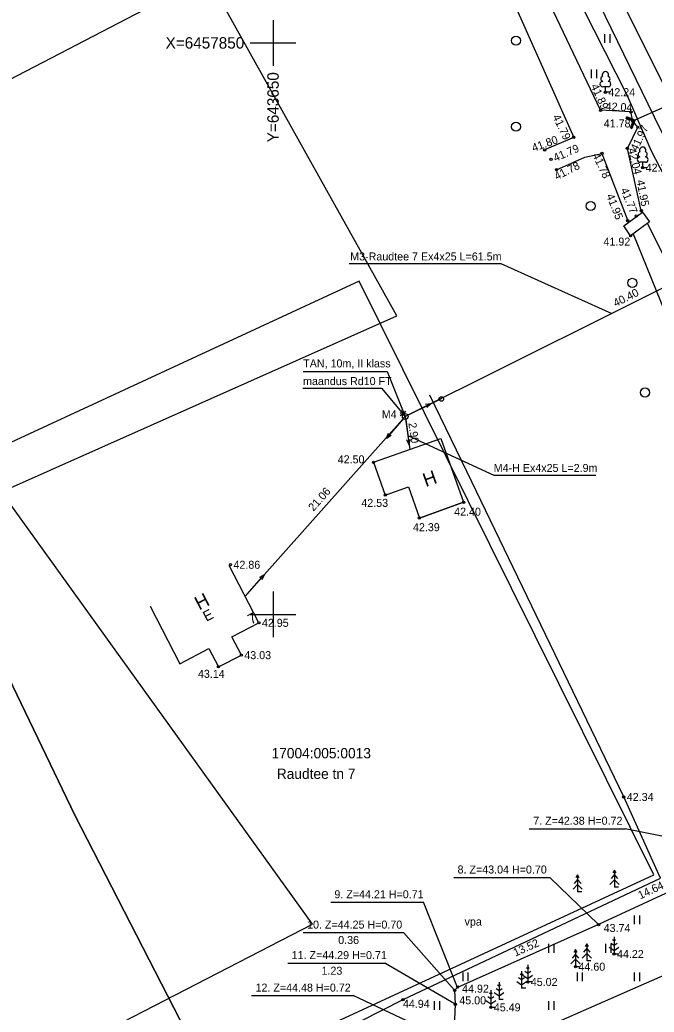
# Model space of a CAD drawing. Extents: x 642747 to 644424, y 6457048 to 6458238.
# Drawn here: x 643627.8 to 643683.4, y 6457765.2 to 6457852 of the extents above; entities that cross this region are included whole.
import ezdxf

# ---------------------------------------------------------------- set-up
doc = ezdxf.new("R2010")
doc.units = 0
for name, color, linetype in [('ABIJOONIS', 7, 'Continuous'), ('AED', 7, 'Continuous'), ('HALJASTUS', 7, 'Continuous'), ('HOONE', 7, 'Continuous'), ('JOONSIDE', 7, 'Continuous'), ('KOORDPUNKT', 7, 'Continuous'), ('KORGUS', 7, 'Continuous'), ('MOOTMPUNKT', 7, 'Continuous'), ('MOOTPIIR', 7, 'Continuous'), ('MPKAABEL', 7, 'Continuous'), ('MPOHULIIN', 7, 'Continuous'), ('PIIR', 7, 'Continuous'), ('POST', 7, 'Continuous'), ('PUU', 7, 'Continuous'), ('RAJATIS', 7, 'Continuous'), ('SITRASS', 7, 'Continuous'), ('TEE', 7, 'Continuous'), ('TRUUP', 7, 'Continuous'), ('VEEKOGU', 7, 'Continuous'), ('VORK', 7, 'Continuous')]:
    doc.layers.add(name, color=color, linetype=linetype)

msp = doc.modelspace()

# ---------------------------------------------------------------- linework, layer by layer
at = {"layer": 'ABIJOONIS'}
for points in [[(643656.676, 6457830.699), (643669.935, 6457830.699), (643679.653, 6457826.321)], [(643652.625, 6457821.257), (643659.999, 6457821.257), (643661.575, 6457817.309)], [(643652.613, 6457819.791), (643659.484, 6457819.791), (643661.575, 6457817.309)], [(643661.806, 6457815.643), (643669.314, 6457812.191), (643678.264, 6457812.191)]]:
    msp.add_lwpolyline(points, dxfattribs=at)
at = {"layer": 'AED'}
for points in [[(643666.986, 6457812.437), (643663.733, 6457819.18)], [(643643.042, 6457761.587), (643644.659, 6457758.249), (643657.651, 6457764.39), (643661.383, 6457766.294), (643683.905, 6457776.916), (643680.698, 6457784.02), (643666.986, 6457812.437)]]:
    msp.add_lwpolyline(points, dxfattribs=at)
at = {"layer": 'HALJASTUS'}
for p, q in [((643679.016, 6457850.77), (643679.016, 6457850.009)), ((643679.472, 6457850.77), (643679.472, 6457850.009)), ((643677.843, 6457847.673), (643677.843, 6457846.912)), ((643678.298, 6457847.673), (643678.298, 6457846.912)), ((643681.608, 6457773.657), (643681.608, 6457772.896)), ((643682.063, 6457773.657), (643682.063, 6457772.896)), ((643674.108, 6457771.157), (643674.108, 6457770.396)), ((643674.563, 6457771.157), (643674.563, 6457770.396)), ((643679.108, 6457771.157), (643679.108, 6457770.396)), ((643679.563, 6457771.157), (643679.563, 6457770.396)), ((643666.608, 6457768.657), (643666.608, 6457767.896)), ((643667.063, 6457768.657), (643667.063, 6457767.896)), ((643676.608, 6457768.657), (643676.608, 6457767.896)), ((643677.063, 6457768.657), (643677.063, 6457767.896)), ((643681.608, 6457768.657), (643681.608, 6457767.896)), ((643682.063, 6457768.657), (643682.063, 6457767.896)), ((643664.108, 6457766.157), (643664.108, 6457765.396)), ((643664.563, 6457766.157), (643664.563, 6457765.396)), ((643674.108, 6457766.157), (643674.108, 6457765.396)), ((643674.563, 6457766.157), (643674.563, 6457765.396))]:
    msp.add_line(p, q, dxfattribs=at)
for centre in [(643671.271, 6457850.197), (643671.271, 6457842.664), (643677.797, 6457835.73), (643681.443, 6457829), (643682.559, 6457819.411)]:
    msp.add_circle(centre, 0.4, dxfattribs=at)
at = {"layer": 'HOONE'}
for points in [[(643658.794, 6457813.308), (643664.696, 6457815.398), (643666.679, 6457809.8)], [(643658.794, 6457813.308), (643659.828, 6457810.43), (643661.846, 6457811.144), (643662.808, 6457808.429), (643666.679, 6457809.8), (643662.808, 6457808.429)], [(643639.247, 6457800.702), (643641.846, 6457795.678), (643644.397, 6457796.997), (643645.219, 6457795.409), (643647.228, 6457796.429), (643646.399, 6457798.032), (643648.768, 6457799.257), (643646.169, 6457804.282)]]:
    msp.add_lwpolyline(points, dxfattribs=at)
at = {"layer": 'KOORDPUNKT'}
for p, q in [((643672.424, 6457781.241), (643680.823, 6457781.241)), ((643691.781, 6457779.012), (643680.823, 6457781.241)), ((643665.835, 6457776.974), (643674.235, 6457776.974)), ((643678.498, 6457772.852), (643674.235, 6457776.974)), ((643655.056, 6457774.808), (643663.175, 6457774.808)), ((643666.143, 6457767.362), (643663.175, 6457774.808)), ((643652.632, 6457772.154), (643661.416, 6457772.154)), ((643665.89, 6457767.103), (643661.416, 6457772.154)), ((643651.283, 6457769.487), (643659.787, 6457769.487)), ((643665.952, 6457765.877), (643659.787, 6457769.487)), ((643648.12, 6457766.64), (643657.01, 6457766.64)), ((643665.784, 6457762.532), (643657.01, 6457766.64))]:
    msp.add_line(p, q, dxfattribs=at)
for points in [[(643678.498, 6457772.852), (643678.498, 6457772.852), (643678.498, 6457772.852)], [(643665.89, 6457767.103), (643665.89, 6457767.103), (643665.89, 6457767.103)], [(643666.143, 6457767.362), (643666.143, 6457767.362), (643666.143, 6457767.362)], [(643665.952, 6457765.877), (643665.952, 6457765.877), (643665.952, 6457765.877)]]:
    msp.add_lwpolyline(points, dxfattribs=at)
at = {"layer": 'KORGUS'}
for centre in [(643679.089, 6457845.685), (643678.667, 6457844.099), (643681.32, 6457843.954), (643681.489, 6457843.145), (643681.924, 6457842.624), (643676.32, 6457841.728), (643673.763, 6457840.638), (643681.009, 6457840.765), (643674.336, 6457839.804), (643678.788, 6457840.326), (643674.809, 6457838.898), (643682.35, 6457839.08), (643682.224, 6457835.316), (643681.03, 6457834.454), (643681.793, 6457834.856), (643681.289, 6457833.116), (643658.794, 6457813.308), (643659.828, 6457810.43), (643666.679, 6457809.8), (643662.808, 6457808.429), (643646.279, 6457804.339), (643648.768, 6457799.257), (643647.228, 6457796.429), (643645.219, 6457795.409), (643680.698, 6457784.02), (643678.498, 6457772.852), (643679.842, 6457770.278), (643676.47, 6457769.168), (643672.298, 6457767.835), (643666.164, 6457767.406), (643661.383, 6457766.294), (643665.952, 6457765.877), (643669.062, 6457765.613)]:
    msp.add_circle(centre, 0.1, dxfattribs=at)
at = {"layer": 'MOOTMPUNKT'}
for centre in [(643678.498, 6457772.852), (643665.89, 6457767.103), (643666.164, 6457767.406), (643665.952, 6457765.877)]:
    msp.add_circle(centre, 0.1, dxfattribs=at)
at = {"layer": 'MOOTPIIR'}
msp.add_lwpolyline([(643569.511, 6457761.345), (643609.999, 6457780.272), (643623.002, 6457757.205), (643653.442, 6457772.879), (643626.253, 6457810.732), (643660.83, 6457826.11), (643636.745, 6457869.286), (643611.92, 6457861.005), (643591.75, 6457893.609), (643688.463, 6457893.609), (643745.87, 6457781.825), (643604.87, 6457713.093), (643587.095, 6457718.169)], close=True, dxfattribs=at)
at = {"layer": 'MPKAABEL'}
for points in [[(643661.118, 6457817.395), (643661.631, 6457817.771)], [(643661.137, 6457817.595), (643661.434, 6457817.812)], [(643661.157, 6457817.795), (643661.238, 6457817.854)], [(643661.575, 6457817.309), (643661.375, 6457817.583)], [(643720.402, 6457788.523), (643717.509, 6457789.105), (643714.881, 6457788.554), (643712.329, 6457787.777), (643707.549, 6457786.321), (643703.747, 6457784.562), (643691.781, 6457779.012), (643678.498, 6457772.852), (643666.143, 6457767.362), (643665.89, 6457767.103), (643665.952, 6457765.877), (643665.784, 6457762.532), (643653.216, 6457756.683), (643644.647, 6457752.655), (643641.368, 6457753.983), (643627.73, 6457747.096), (643620.509, 6457743.465), (643616.188, 6457741.449), (643613.026, 6457739.843), (643610.909, 6457738.789), (643604.969, 6457735.706), (643597.345, 6457731.983), (643597.39, 6457731.403)]]:
    msp.add_lwpolyline(points, dxfattribs=at)
at = {"layer": 'MPOHULIIN'}
for p, q in [((643661.799, 6457817.421), (643663.813, 6457818.424)), ((643663.813, 6457818.424), (643663.342, 6457818.357)), ((643663.813, 6457818.424), (643663.475, 6457818.089)), ((643661.575, 6457817.309), (643661.575, 6457817.309)), ((643661.575, 6457817.309), (643661.575, 6457817.309)), ((643661.575, 6457817.309), (643661.575, 6457817.309)), ((643661.411, 6457817.121), (643659.932, 6457815.425)), ((643661.609, 6457817.061), (643661.913, 6457814.832)), ((643659.932, 6457815.425), (643660.117, 6457815.863)), ((643659.932, 6457815.425), (643660.341, 6457815.666)), ((643661.913, 6457814.832), (643661.704, 6457815.26)), ((643661.913, 6457814.832), (643662, 6457815.299)), ((643647.733, 6457801.764), (643649.214, 6457803.458)), ((643649.214, 6457803.458), (643648.804, 6457803.217)), ((643649.214, 6457803.458), (643649.029, 6457803.02)), ((643647.569, 6457801.576), (643647.569, 6457801.576))]:
    msp.add_line(p, q, dxfattribs=at)
for points in [[(643697.73, 6457835.333), (643661.575, 6457817.309), (643647.569, 6457801.576)], [(643661.575, 6457817.309), (643661.973, 6457814.434)]]:
    msp.add_lwpolyline(points, dxfattribs=at)
at = {"layer": 'PIIR'}
for points in [[(643638.99, 6457914.63), (643586.1, 6457888.95), (643608.36, 6457837.13), (643663.16, 6457865.63)], [(643644.56, 6457759.27), (643683.32, 6457777.21), (643670.88, 6457802.29), (643657.54, 6457829.16), (643618.78, 6457811.22), (643621.8, 6457804.94), (643632.66, 6457782.42)], [(643618.78, 6457811.22), (643579.43, 6457794.74), (643611.5, 6457741.53), (643644.56, 6457759.27), (643632.66, 6457782.42), (643621.8, 6457804.94)]]:
    msp.add_lwpolyline(points, close=True, dxfattribs=at)
at = {"layer": 'POST'}
msp.add_lwpolyline([(643664.721, 6457818.843), (643661.575, 6457817.309)], dxfattribs=at)
for centre, radius in [((643664.721, 6457818.843), 0.2), ((643661.575, 6457817.309), 0.25)]:
    msp.add_circle(centre, radius, dxfattribs=at)
at = {"layer": 'PUU'}
for p, q in [((643679.329, 6457846.16), (643678.849, 6457846.16)), ((643679.089, 6457845.685), (643679.089, 6457846.16)), ((643679.469, 6457845.685), (643679.089, 6457845.685)), ((643682.59, 6457839.555), (643682.11, 6457839.555)), ((643682.35, 6457839.08), (643682.35, 6457839.555)), ((643682.73, 6457839.08), (643682.35, 6457839.08)), ((643679.879, 6457777.223), (643679.579, 6457776.873)), ((643679.879, 6457777.623), (643679.729, 6457777.373)), ((643680.029, 6457777.373), (643679.879, 6457777.623)), ((643679.879, 6457777.623), (643679.879, 6457776.123)), ((643680.179, 6457776.873), (643679.879, 6457777.223)), ((643676.655, 6457776.357), (643676.255, 6457775.957)), ((643676.655, 6457776.807), (643676.355, 6457776.457)), ((643676.655, 6457777.207), (643676.505, 6457776.957)), ((643676.805, 6457776.957), (643676.655, 6457777.207)), ((643676.655, 6457777.207), (643676.655, 6457775.707)), ((643676.955, 6457776.457), (643676.655, 6457776.807)), ((643677.055, 6457775.957), (643676.655, 6457776.357)), ((643679.879, 6457776.773), (643679.479, 6457776.373)), ((643680.279, 6457776.373), (643679.879, 6457776.773)), ((643677.015, 6457775.707), (643676.655, 6457775.707)), ((643680.239, 6457776.123), (643679.879, 6457776.123)), ((643677.461, 6457771.179), (643677.311, 6457770.929)), ((643677.611, 6457770.929), (643677.461, 6457771.179)), ((643677.461, 6457771.179), (643677.461, 6457769.679)), ((643679.842, 6457771.028), (643679.576, 6457771.205)), ((643679.842, 6457771.428), (643679.718, 6457771.511)), ((643679.842, 6457771.778), (643679.842, 6457770.278)), ((643679.967, 6457771.511), (643679.842, 6457771.428)), ((643680.109, 6457771.205), (643679.842, 6457771.028)), ((643676.47, 6457770.668), (643676.32, 6457770.418)), ((643676.62, 6457770.418), (643676.47, 6457770.668)), ((643676.47, 6457770.668), (643676.47, 6457769.168)), ((643677.461, 6457770.329), (643677.061, 6457769.929)), ((643677.461, 6457770.779), (643677.161, 6457770.429)), ((643677.761, 6457770.429), (643677.461, 6457770.779)), ((643677.861, 6457769.929), (643677.461, 6457770.329)), ((643679.418, 6457770.867), (643679.842, 6457770.584)), ((643679.842, 6457770.584), (643680.267, 6457770.867)), ((643680.202, 6457770.278), (643679.842, 6457770.278)), ((643676.47, 6457769.818), (643676.07, 6457769.418)), ((643676.47, 6457770.268), (643676.17, 6457769.918)), ((643676.77, 6457769.918), (643676.47, 6457770.268)), ((643676.87, 6457769.418), (643676.47, 6457769.818)), ((643677.821, 6457769.679), (643677.461, 6457769.679)), ((643671.754, 6457768.782), (643671.754, 6457767.282)), ((643672.298, 6457768.585), (643672.032, 6457768.763)), ((643672.298, 6457768.985), (643672.174, 6457769.068)), ((643672.298, 6457769.335), (643672.298, 6457767.835)), ((643672.423, 6457769.068), (643672.298, 6457768.985)), ((643672.565, 6457768.763), (643672.298, 6457768.585)), ((643676.83, 6457769.168), (643676.47, 6457769.168)), ((643669.78, 6457767.81), (643669.78, 6457766.31)), ((643671.33, 6457767.871), (643671.754, 6457767.588)), ((643671.754, 6457768.032), (643671.487, 6457768.21)), ((643671.754, 6457768.432), (643671.629, 6457768.515)), ((643671.878, 6457768.515), (643671.754, 6457768.432)), ((643672.02, 6457768.21), (643671.754, 6457768.032)), ((643671.754, 6457767.588), (643672.178, 6457767.871)), ((643671.874, 6457768.424), (643672.298, 6457768.142)), ((643672.298, 6457768.142), (643672.722, 6457768.424)), ((643672.658, 6457767.835), (643672.298, 6457767.835)), ((643669.062, 6457766.763), (643668.938, 6457766.846)), ((643669.062, 6457767.113), (643669.062, 6457765.613)), ((643669.187, 6457766.846), (643669.062, 6457766.763)), ((643669.356, 6457766.899), (643669.78, 6457766.616)), ((643669.78, 6457767.06), (643669.514, 6457767.237)), ((643669.78, 6457767.46), (643669.656, 6457767.543)), ((643669.905, 6457767.543), (643669.78, 6457767.46)), ((643670.047, 6457767.237), (643669.78, 6457767.06)), ((643669.78, 6457766.616), (643670.205, 6457766.899)), ((643672.114, 6457767.282), (643671.754, 6457767.282)), ((643668.638, 6457766.202), (643669.062, 6457765.919)), ((643669.062, 6457766.363), (643668.796, 6457766.54)), ((643669.329, 6457766.54), (643669.062, 6457766.363)), ((643669.062, 6457765.919), (643669.487, 6457766.202)), ((643670.14, 6457766.31), (643669.78, 6457766.31)), ((643669.422, 6457765.613), (643669.062, 6457765.613))]:
    msp.add_line(p, q, dxfattribs=at)
for centre, radius, start, end in [((643678.919, 6457846.858), 0.233, 109.02174, 253.14154), ((643679.089, 6457847.205), 0.277, 332.5799, 207.4201), ((643679.259, 6457846.858), 0.233, 286.85082, 70.98591), ((643678.852, 6457846.397), 0.238, 90.0016, 269.3953), ((643679.327, 6457846.397), 0.238, 270.6047, 89.9984), ((643682.35, 6457840.6), 0.277, 332.5799, 207.4201), ((643682.113, 6457839.793), 0.238, 90.0016, 269.3953), ((643682.18, 6457840.253), 0.233, 109.02174, 253.14154), ((643682.52, 6457840.253), 0.233, 286.85082, 70.98591), ((643682.588, 6457839.793), 0.238, 270.6047, 89.9984)]:
    msp.add_arc(centre, radius, start, end, dxfattribs=at)
at = {"layer": 'RAJATIS'}
msp.add_lwpolyline([(643681.289, 6457833.116), (643680.688, 6457833.984), (643682.334, 6457835.191), (643682.958, 6457834.339), (643681.289, 6457833.116)], dxfattribs=at)
at = {"layer": 'SITRASS'}
msp.add_lwpolyline([(643648.863, 6457911.42), (643654.584, 6457900.478), (643659.195, 6457890.556), (643662.629, 6457883.256), (643665.567, 6457876.657), (643669.589, 6457867.674), (643676.151, 6457854.974), (643680.955, 6457845.44), (643683.098, 6457840.566), (643687.238, 6457832.595), (643693.441, 6457820.115), (643701.067, 6457804.664), (643704.675, 6457797.98), (643706.074, 6457794.365), (643708.278, 6457789.273), (643712.268, 6457781.863), (643714.626, 6457777.098), (643715.846, 6457774.811), (643716.834, 6457772.167)], dxfattribs=at)
at = {"layer": 'TEE'}
for points in [[(643713.895, 6457783.782), (643716.591, 6457785.218), (643714.485, 6457786.487), (643713.573, 6457788.269), (643711.515, 6457792.012), (643705.027, 6457804.797), (643698.828, 6457817.209), (643691.991, 6457830.773), (643685.76, 6457843.198), (643679.082, 6457856.554), (643672.833, 6457869.315), (643666.439, 6457882.655), (643660.263, 6457894.869), (643654.285, 6457907.1), (643648.584, 6457919.19), (643647.19, 6457921.759), (643647.346, 6457922.281), (643660.876, 6457928.909), (643674.386, 6457935.8), (643688.324, 6457942.835), (643691.937, 6457944.665)], [(643594.198, 6457896.205), (643601.167, 6457899.877), (643614.932, 6457906.198), (643624.204, 6457910.656), (643637.53, 6457917.507), (643643.978, 6457920.452), (643646.029, 6457918.194), (643652.753, 6457906.189), (643658.736, 6457894.306), (643664.79, 6457881.777), (643671.195, 6457868.723), (643677.449, 6457855.66), (643683.876, 6457842.442), (643690.375, 6457829.684), (643696.859, 6457816.42), (643703.317, 6457803.786), (643709.823, 6457791.257), (643711.929, 6457787.17), (643713.895, 6457783.782)], [(643591.378, 6457725.39), (643607.135, 6457732.434), (643624.332, 6457740.679), (643639.606, 6457747.955), (643652.713, 6457754.324), (643669.001, 6457761.754), (643685.068, 6457768.799), (643701.351, 6457776.203), (643713.895, 6457783.782)]]:
    msp.add_lwpolyline(points, dxfattribs=at)
at = {"layer": 'TRUUP'}
for p, q in [((643687.414, 6457845.807), (643681.599, 6457843.197)), ((643680.912, 6457843.382), (643680.963, 6457843.515)), ((643681.507, 6457843.155), (643680.912, 6457843.382)), ((643680.917, 6457843.38), (643681.035, 6457843.487)), ((643680.928, 6457843.423), (643681.009, 6457843.497)), ((643681.599, 6457843.197), (643680.938, 6457843.448)), ((643680.944, 6457843.37), (643681.061, 6457843.477)), ((643680.948, 6457843.475), (643680.983, 6457843.507)), ((643681.69, 6457843.238), (643680.963, 6457843.515)), ((643680.97, 6457843.36), (643681.087, 6457843.467)), ((643680.996, 6457843.35), (643681.114, 6457843.457)), ((643681.022, 6457843.34), (643681.14, 6457843.447)), ((643681.048, 6457843.33), (643681.166, 6457843.437)), ((643681.074, 6457843.32), (643681.192, 6457843.427)), ((643681.101, 6457843.31), (643681.218, 6457843.417)), ((643681.127, 6457843.3), (643681.244, 6457843.408)), ((643681.153, 6457843.29), (643681.271, 6457843.398)), ((643681.179, 6457843.28), (643681.297, 6457843.388)), ((643681.205, 6457843.27), (643681.323, 6457843.378)), ((643681.231, 6457843.26), (643681.349, 6457843.368)), ((643681.258, 6457843.25), (643681.375, 6457843.358)), ((643681.284, 6457843.24), (643681.401, 6457843.348)), ((643681.31, 6457843.23), (643681.428, 6457843.338)), ((643681.336, 6457843.22), (643681.454, 6457843.328)), ((643681.362, 6457843.21), (643681.48, 6457843.318)), ((643681.388, 6457843.2), (643681.506, 6457843.308)), ((643681.414, 6457842.51), (643681.69, 6457843.238)), ((643681.415, 6457843.19), (643681.532, 6457843.298)), ((643681.441, 6457843.181), (643681.558, 6457843.288)), ((643681.458, 6457843.027), (643681.689, 6457843.238)), ((643681.467, 6457843.171), (643681.585, 6457843.278)), ((643681.477, 6457843.078), (643681.663, 6457843.248)), ((643681.493, 6457843.161), (643681.611, 6457843.268)), ((643681.497, 6457843.13), (643681.637, 6457843.258)), ((643681.281, 6457842.561), (643681.507, 6457843.155)), ((643681.281, 6457842.561), (643681.414, 6457842.51)), ((643681.282, 6457842.561), (643681.513, 6457842.773)), ((643681.3, 6457842.611), (643681.533, 6457842.825)), ((643681.308, 6457842.551), (643681.494, 6457842.721)), ((643681.319, 6457842.663), (643681.553, 6457842.877)), ((643681.334, 6457842.541), (643681.474, 6457842.669)), ((643681.339, 6457842.715), (643681.573, 6457842.928)), ((643681.347, 6457842.536), (643681.599, 6457843.197)), ((643681.359, 6457842.767), (643681.592, 6457842.98)), ((643681.36, 6457842.531), (643681.454, 6457842.617)), ((643681.379, 6457842.819), (643681.612, 6457843.032)), ((643681.386, 6457842.521), (643681.434, 6457842.565)), ((643681.398, 6457842.871), (643681.632, 6457843.084)), ((643681.418, 6457842.923), (643681.652, 6457843.136)), ((643681.438, 6457842.975), (643681.671, 6457843.188))]:
    msp.add_line(p, q, dxfattribs=at)
at = {"layer": 'VEEKOGU'}
for points in [[(643658.164, 6457880.512), (643669.633, 6457856.731), (643676.32, 6457841.728), (643673.763, 6457840.638)], [(643682.3, 6457835.165), (643682.224, 6457835.316), (643681.009, 6457840.765), (643681.924, 6457842.624), (643681.489, 6457843.145), (643681.32, 6457843.954), (643678.667, 6457844.099), (643672.467, 6457857.126)], [(643674.809, 6457838.898), (643677.285, 6457839.994), (643678.788, 6457840.326), (643681.096, 6457834.283)], [(643703.872, 6457788.551), (643702.125, 6457794.735), (643694.475, 6457810.191), (643688.348, 6457823.103), (643682.78, 6457834.208)], [(643681.511, 6457833.278), (643686.254, 6457821.662)]]:
    msp.add_lwpolyline(points, dxfattribs=at)
at = {"layer": 'VORK'}
for p, q in [((643650, 6457852), (643650, 6457848)), ((643648, 6457850), (643652, 6457850)), ((643650, 6457802), (643650, 6457798)), ((643648, 6457800), (643652, 6457800))]:
    msp.add_line(p, q, dxfattribs=at)

# ---------------------------------------------------------------- texts
at = {"layer": 'ABIJOONIS'}
for s, p in [('M3-Raudtee 7 Ex4x25 L=61.5m', (643656.755, 6457830.965)), ('TAN, 10m, II klass', (643652.642, 6457821.606)), ('maandus Rd10 FT', (643652.63, 6457820.058)), ('M4-H Ex4x25 L=2.9m', (643669.314, 6457812.458))]:
    msp.add_text(s, height=0.7, dxfattribs=at).set_placement(p)
at = {"layer": 'HALJASTUS'}
msp.add_text('vpa', height=0.7, dxfattribs=at).set_placement((643666.764, 6457772.766))
at = {"layer": 'HOONE'}
for s, height, rotation, p in [('H', 1.2, 19.5064, (643663.364, 6457811.129)), ('H', 1.2, 27.34607, (643643.533, 6457800.331)), ('E', 0.9, 27.34607, (643644.16, 6457799.34)), ('7', 0.9, 27.34607, (643648.084, 6457799.09))]:
    msp.add_text(s, height=height, rotation=rotation, dxfattribs=at).set_placement(p)
at = {"layer": 'JOONSIDE'}
for s, rotation, p in [('40.40', 26.49668, (643679.986, 6457826.878)), ('2.90', 277.8881, (643661.843, 6457816.734)), ('21.06', 48.3234, (643653.539, 6457808.972)), ('14.64', 24.88096, (643682.139, 6457775.06)), ('13.52', 23.96017, (643671.214, 6457770.049))]:
    msp.add_text(s, height=0.7, rotation=rotation, dxfattribs=at).set_placement(p)
for s, p in [('0.36', (643655.706, 6457771.156)), ('1.23', (643654.243, 6457768.467))]:
    msp.add_text(s, height=0.7, dxfattribs=at).set_placement(p)
at = {"layer": 'KOORDPUNKT'}
for s, p in [('7. Z=42.38 H=0.72', (643672.774, 6457781.591)), ('8. Z=43.04 H=0.70', (643666.15, 6457777.324)), ('9. Z=44.21 H=0.71', (643655.371, 6457775.158)), ('10. Z=44.25 H=0.70', (643652.982, 6457772.504)), ('11. Z=44.29 H=0.71', (643651.633, 6457769.837)), ('12. Z=44.48 H=0.72', (643648.47, 6457766.99))]:
    msp.add_text(s, height=0.7, dxfattribs=at).set_placement(p)
at = {"layer": 'KORGUS'}
for s, rotation, p in [(' 41.89', 294.68473, (643677.678, 6457846.459)), (' 42.04', 357.22555, (643678.835, 6457844.119)), (' 41.79', 295.56526, (643674.333, 6457843.778)), (' 41.97', 64.04406, (643681.746, 6457840.237)), (' 41.80', 19.81027, (643672.552, 6457840.369)), (' 41.79', 23.49879, (643674.476, 6457839.483)), (' 42.04', 283.96209, (643680.983, 6457840.952)), (' 41.78', 295.18735, (643677.821, 6457840.412)), (' 41.78', 26.57935, (643674.597, 6457837.861)), (' 41.77', 292.22022, (643680.304, 6457837.392)), (' 41.95', 280.89838, (643681.754, 6457838.206)), (' 41.95', 291.78908, (643679.056, 6457836.873))]:
    msp.add_text(s, height=0.7, rotation=rotation, dxfattribs=at).set_placement(p)
for s, p in [(' 42.24', (643679.089, 6457845.335)), (' 41.78', (643678.683, 6457842.602)), (' 42.37', (643682.35, 6457838.73)), (' 41.92', (643678.659, 6457832.265)), (' 42.50', (643655.4, 6457813.211)), (' 42.53', (643657.468, 6457809.403)), (' 42.40', (643665.592, 6457808.631)), (' 42.39', (643661.988, 6457807.276)), (' 42.86', (643646.279, 6457803.989)), (' 42.95', (643648.768, 6457798.907)), (' 43.03', (643647.228, 6457796.079)), (' 43.14', (643643.171, 6457794.444)), (' 42.34', (643680.698, 6457783.67)), ('43.74', (643678.933, 6457772.206)), (' 44.22', (643679.842, 6457769.928)), (' 44.60', (643676.47, 6457768.818)), (' 45.02', (643672.298, 6457767.485)), ('44.92', (643666.548, 6457766.896)), (' 44.94', (643661.11, 6457765.574)), ('45.00', (643666.302, 6457765.877)), (' 45.49', (643669.062, 6457765.263))]:
    msp.add_text(s, height=0.7, dxfattribs=at).set_placement(p)
at = {"layer": 'PIIR'}
for s, p in [('17004:005:0013', (643649.869, 6457787.402)), ('Raudtee tn 7', (643650.327, 6457785.602))]:
    msp.add_text(s, height=0.9, dxfattribs=at).set_placement(p)
at = {"layer": 'POST'}
msp.add_text('M4', height=0.7, dxfattribs=at).set_placement((643659.518, 6457817.157))
at = {"layer": 'VORK'}
msp.add_text('X=6457850     ', height=1, dxfattribs=at).set_placement((643640.601, 6457849.5))
msp.add_text('Y=643650     ', height=1, rotation=90, dxfattribs=at).set_placement((643650.5, 6457841.301))

doc.saveas('drawing.dxf')
